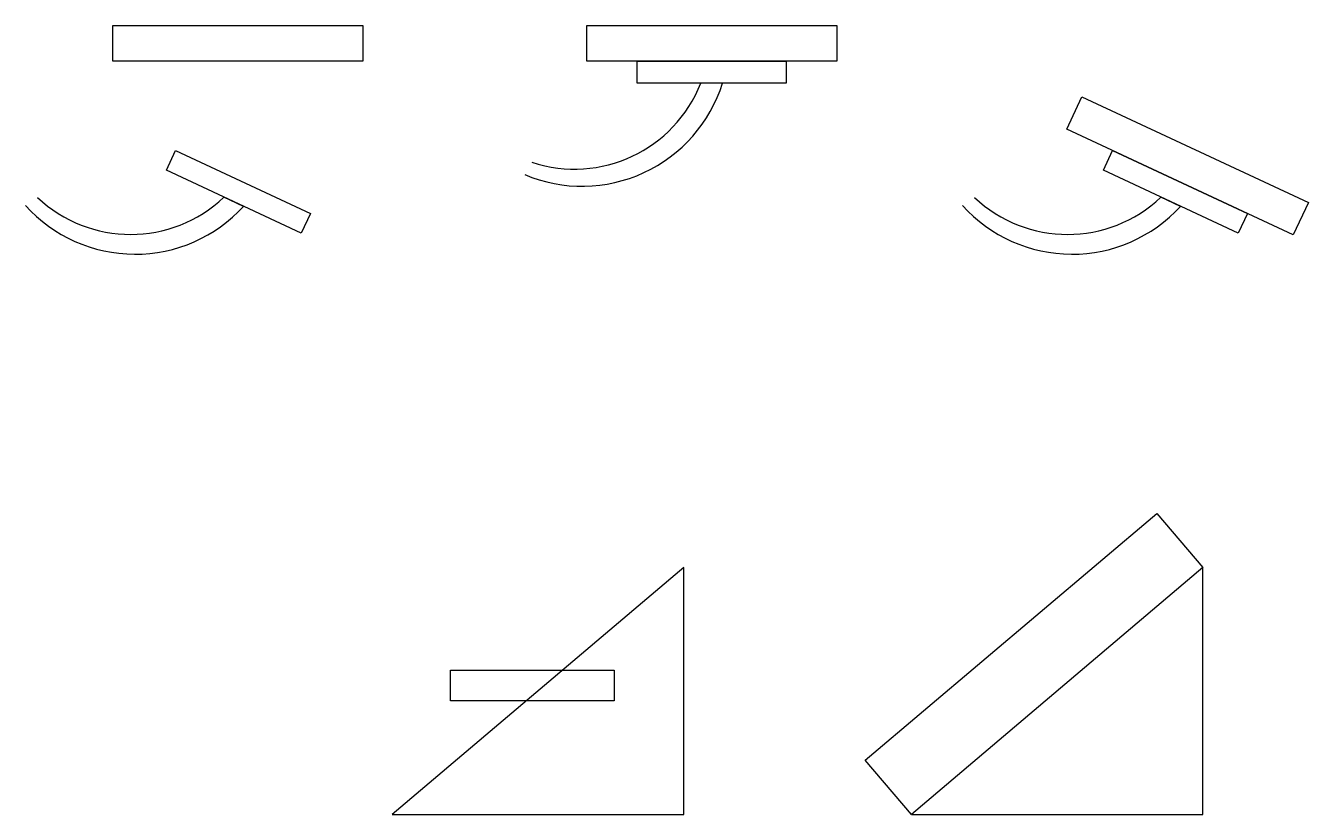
# Model space of a CAD drawing. Header units: inches. Extents: x 5.9 to 48.1, y 0.4 to 26.3.
import ezdxf

# ---------------------------------------------------------------- set-up
doc = ezdxf.new("R2010")
doc.units = ezdxf.units.IN
doc.header["$MEASUREMENT"] = 0

msp = doc.modelspace()

# ---------------------------------------------------------------- linework, layer by layer
for p, q in [((28.805, 24.422), (28.094, 24.422)), ((13.06, 20.368), (12.416, 20.669)), ((43.864, 20.368), (43.22, 20.669)), ((27.529, 8.484), (17.944, 0.367)), ((27.529, 0.367), (27.529, 8.484)), ((44.598, 8.484), (35.014, 0.367)), ((44.598, 0.367), (44.598, 8.484)), ((17.944, 0.367), (27.529, 0.367)), ((35.014, 0.367), (44.598, 0.367))]:
    msp.add_line(p, q)
for points in [[(8.76, 26.313), (16.98, 26.313), (16.98, 25.139), (8.76, 25.139)], [(24.34, 26.313), (32.56, 26.313), (32.56, 25.139), (24.34, 25.139)], [(26.003, 25.139), (30.896, 25.139), (30.896, 24.422), (26.003, 24.422)], [(40.619, 23.971), (48.066, 20.49), (47.569, 19.427), (40.122, 22.908)], [(10.825, 22.204), (15.258, 20.132), (14.954, 19.482), (10.522, 21.554)], [(41.629, 22.204), (46.062, 20.132), (45.758, 19.482), (41.326, 21.554)], [(33.501, 2.152), (43.086, 10.269), (44.598, 8.484), (35.014, 0.367)], [(19.861, 5.109), (25.247, 5.109), (25.247, 4.106), (19.861, 4.106)]]:
    msp.add_lwpolyline(points, close=True)
for centre, radius, start, end in [((24.188, 25.869), 4.839, 247.0807, 342.6055), ((23.939, 26.06), 4.466, 251.7273, 338.4887), ((9.345, 23.912), 4.466, 226.675, 313.4364), ((40.149, 23.912), 4.466, 226.675, 313.4364), ((9.489, 23.633), 4.839, 222.0283, 317.5532), ((40.294, 23.633), 4.839, 222.0283, 317.5532)]:
    msp.add_arc(centre, radius, start, end)

doc.saveas('drawing.dxf')
